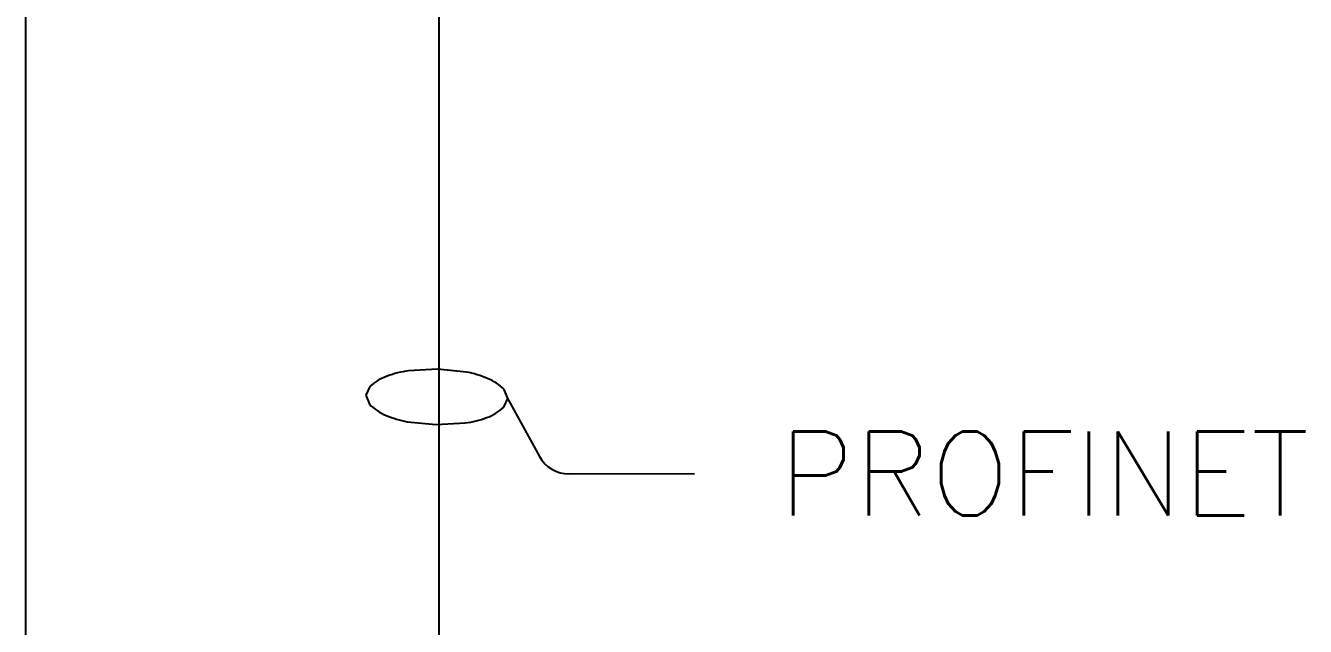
# Model space of a CAD drawing. Extents: x 0 to 34, y 0 to 22.
# Drawn here: x 21.905 to 23.691, y 17.285 to 18.123 of the extents above; entities that cross this region are included whole.
import ezdxf
from ezdxf.enums import TextEntityAlignment as Align

# ---------------------------------------------------------------- set-up
doc = ezdxf.new("R2010")
doc.units = 0
doc.header["$LTSCALE"] = 0.375
doc.header["$MEASUREMENT"] = 0
doc.layers.add('DIM', color=111, linetype='Continuous')
doc.layers.add('TEXT', color=7, linetype='Continuous')
doc.styles.add('ROMANS', font='ROMANS.shx')

msp = doc.modelspace()

# ---------------------------------------------------------------- linework, layer by layer
at = {"layer": 'DIM', "lineweight": -3}
for p, q in [((22.4801, 17.644, -0.3283), (22.4396, 17.6416, -0.3283)), ((22.5205, 17.6398, -0.3283), (22.4801, 17.644, -0.3283)), ((22.3858, 17.6197, -0.3283), (22.3801, 17.6075, -0.3283)), ((22.5783, 17.603, -0.3283), (22.5733, 17.6155, -0.3283)), ((22.3801, 17.6075, -0.3283), (22.3852, 17.5949, -0.3283)), ((22.5727, 17.5907, -0.3283), (22.5783, 17.603, -0.3283)), ((22.5765, 17.6058, -0.3283), (22.6223, 17.5222, -0.3283)), ((22.438, 17.5706, -0.3283), (22.4784, 17.5665, -0.3283)), ((22.4784, 17.5665, -0.3283), (22.5189, 17.5688, -0.3283)), ((22.6638, 17.4977, -0.3283), (22.8387, 17.4982, -0.3283))]:
    msp.add_line(p, q, dxfattribs=at)
for centre, radius, start, end in [((22.435, 17.5652, -0.3283), 0.0735, 110.0683, 132.0614), ((22.4596, 17.4979, -0.3283), 0.1451, 97.9125, 110.0683), ((22.4941, 17.4971, -0.3283), 0.1451, 67.3576, 79.5134), ((22.5216, 17.5632, -0.3283), 0.0735, 45.3644, 67.3576), ((22.4368, 17.6472, -0.3283), 0.0735, 225.3644, 247.3576), ((22.4644, 17.7133, -0.3283), 0.1451, 247.3576, 259.5134), ((22.4989, 17.7126, -0.3283), 0.1451, 277.9125, 290.0683), ((22.5235, 17.6453, -0.3283), 0.0735, 290.0683, 312.0614), ((22.6635, 17.5447, -0.3283), 0.047, 208.7037, 270.3462)]:
    msp.add_arc(centre, radius, start, end, dxfattribs=at)
at = {"layer": 'TEXT'}
for p, q in [((21.9053, 18.1464), (21.9053, 12.5699)), ((22.4819, 18.1464), (22.4819, 15.4572))]:
    msp.add_line(p, q, dxfattribs=at)

# ---------------------------------------------------------------- texts
at = {"layer": 'TEXT', "style": 'ROMANS'}
msp.add_text('PROFINET', height=0.11747, dxfattribs=at).set_placement((23.6963, 17.4982, -0.3283), align=Align.MIDDLE_RIGHT)

doc.saveas('drawing.dxf')
